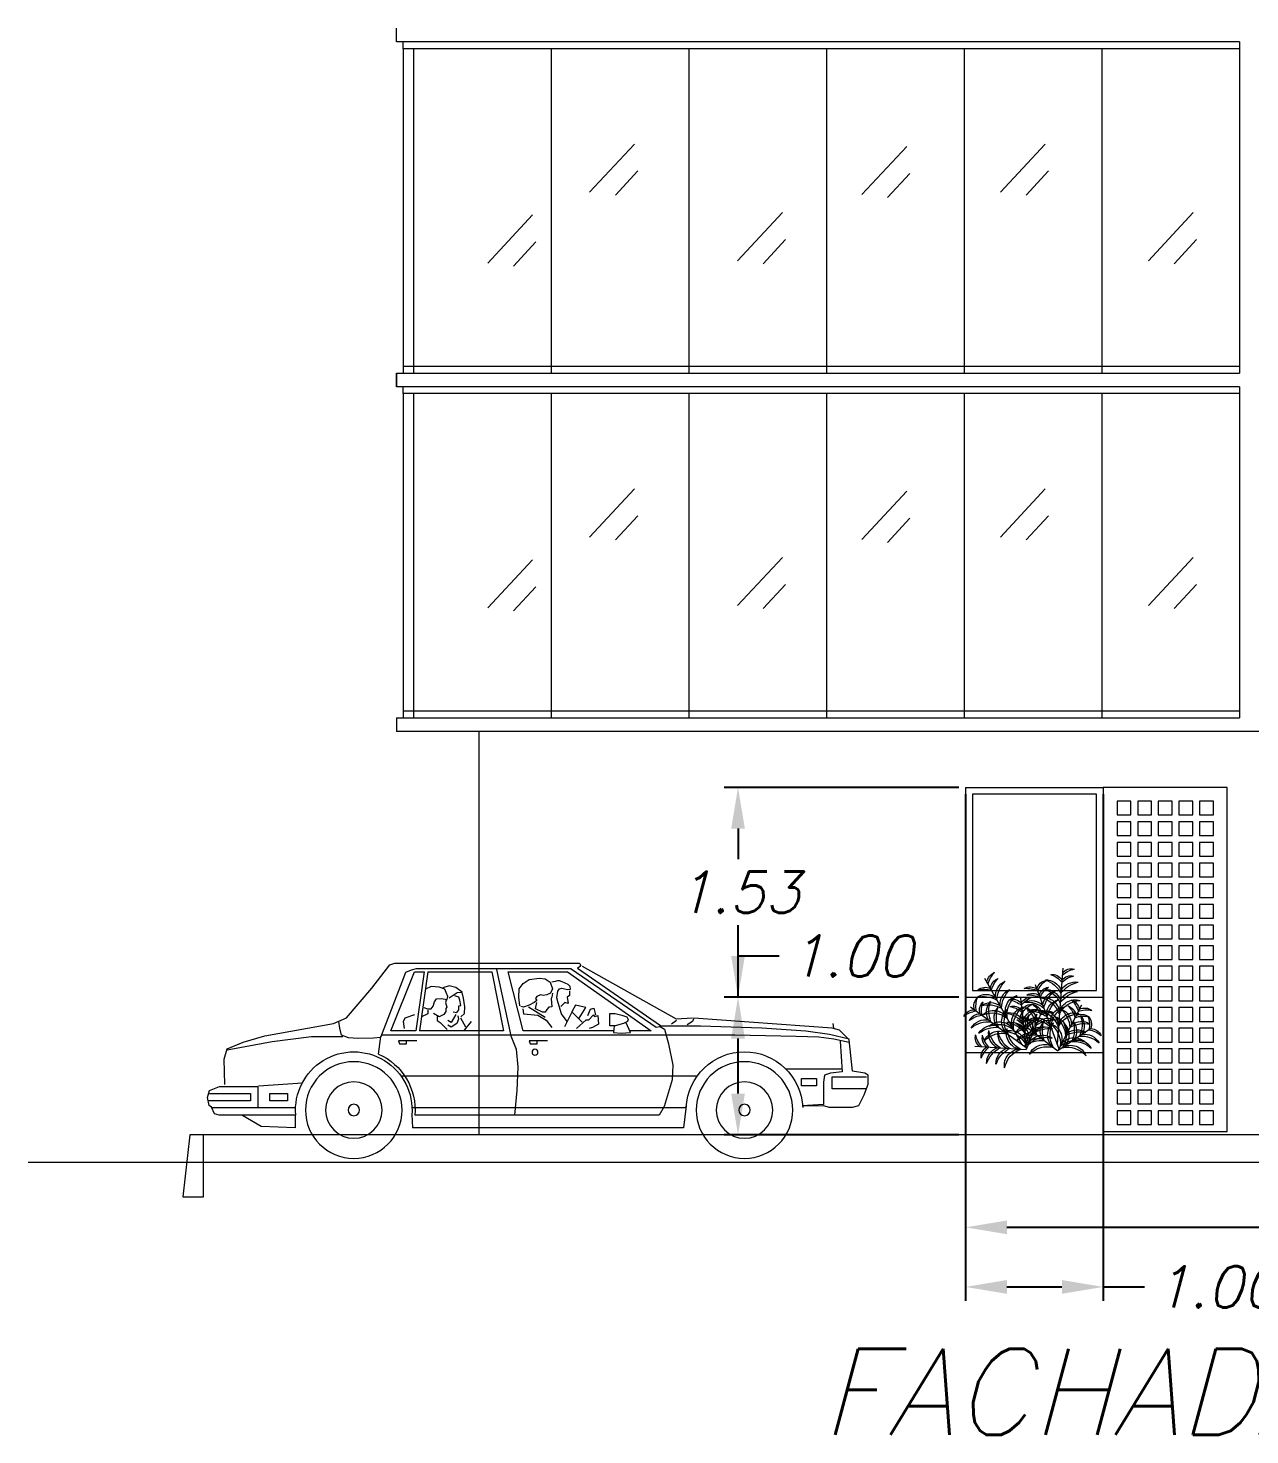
# Model space of a CAD drawing. Header units: millimetres. Extents: x 94 to 362, y 157 to 221.
# Drawn here: x 313.3 to 322.18, y 161.82 to 172.04 of the extents above; entities that cross this region are included whole.
import ezdxf

# ---------------------------------------------------------------- set-up
doc = ezdxf.new("R2010")
doc.units = ezdxf.units.MM
doc.layers.get('0').update_dxf_attribs({"lineweight": 9})
doc.layers.get('Defpoints').update_dxf_attribs({"lineweight": 9})
doc.layers.add('ARBOL', color=3, linetype='Continuous', lineweight=9)
doc.layers.add('BARDA PERIMETRAL', color=5, linetype='Continuous', lineweight=9)
doc.styles.get("Standard").update_dxf_attribs({"font": 'romans.shx', "oblique": 15})
doc.dimstyles.get("Standard").update_dxf_attribs({"dimtxt": 0.3, "dimasz": 0.3, "dimexe": 0.1, "dimexo": 0.05, "dimgap": 0.09, "dimtad": 0, "dimtih": 1, "dimtoh": 1, "dimzin": 0, "dimdsep": 46, "dimtxsty": 'Standard', "dimcen": 0.09, "dimadec": 0, "dimazin": 0, "dimtfac": 1, "dimtofl": 0, "dimtmove": 0, "dimatfit": 3, "dimfxl": 1, "dimtolj": 1, "dimtzin": 0, "dimarcsym": 0})

# ---------------------------------------------------------------- blocks, each defined once
blk = doc.blocks.new('arbusto02')
at = {"layer": 'ARBOL', "linetype": 'ByBlock'}
for p, q in [((-0.048, 0.801), (0.007, 0.065)), ((0.22, 0.644), (-0.01, 0.019)), ((-0.23, 0.444), (0, 0)), ((0.397, 0.303), (0, 0)), ((-0.319, 0.217), (0, 0))]:
    blk.add_line(p, q, dxfattribs=at)
for centre, radius, start, end in [((-0.132, 0.68), 0.115, 40.53, 103.8644), ((-0.216, 0.539), 0.26, 48.3163, 77.6194), ((-0.127, 0.612), 0.115, 40.53, 103.8644), ((-0.211, 0.471), 0.26, 48.3163, 77.6194), ((0.058, 0.626), 0.115, 84.6157, 147.9501), ((0.162, 0.498), 0.26, 110.8607, 140.1638), ((0.117, 0.528), 0.16, 88.8463, 158.9911), ((0.209, 0.435), 0.268, 109.2035, 152.8688), ((-0.042, 0.474), 0.26, 23.8984, 53.2015), ((0.093, 0.569), 0.115, 16.1121, 79.4464), ((-0.171, 0.507), 0.16, 29.4889, 99.6338), ((-0.248, 0.401), 0.268, 35.6112, 79.2766), ((-0.164, 0.416), 0.16, 29.4889, 99.6338), ((-0.241, 0.31), 0.268, 35.6112, 79.2766), ((0.124, 0.437), 0.16, 88.8463, 158.9911), ((0.215, 0.344), 0.268, 109.2035, 152.8688), ((-0.128, 0.362), 0.268, 11.1933, 54.8587), ((-0.014, 0.427), 0.16, 5.071, 75.2158), ((-0.065, 0.41), 0.26, 23.8984, 53.2015), ((0.069, 0.505), 0.115, 16.1121, 79.4464), ((0.244, 0.441), 0.115, 60.1978, 123.5321), ((0.309, 0.346), 0.26, 86.4427, 115.7458), ((0.268, 0.505), 0.115, 60.1978, 123.5321), ((-0.26, 0.3), 0.115, 63.6602, 126.9945), ((-0.168, 0.338), 0.156, 7.666, 107.8746), ((-0.227, 0.251), 0.236, 25.9065, 87.4278), ((-0.095, 0.385), 0.115, 107.7459, 171.0802), ((0.051, 0.308), 0.26, 133.9908, 163.2939), ((-0.063, 0.325), 0.115, 107.7459, 171.0802), ((0.082, 0.248), 0.26, 133.9908, 163.2939), ((-0.082, 0.272), 0.156, 343.248, 83.4567), ((-0.171, 0.217), 0.236, 1.4886, 63.0099), ((0.14, 0.361), 0.156, 80.6055, 180.8141), ((0.21, 0.283), 0.236, 101.0522, 162.5736), ((-0.046, 0.341), 0.16, 5.071, 75.2158), ((-0.159, 0.277), 0.268, 11.1933, 54.8587), ((0.302, 0.204), 0.268, 84.7855, 128.4509), ((0.257, 0.327), 0.16, 64.4284, 134.5732), ((0.285, 0.282), 0.26, 86.4427, 115.7458), ((-0.281, 0.137), 0.26, 71.4465, 100.7496), ((-0.211, 0.255), 0.115, 136.2275, 199.5619), ((-0.227, 0.125), 0.16, 52.6191, 122.7639), ((-0.046, 0.257), 0.26, 162.4725, 191.7756), ((-0.229, 0.239), 0.115, 63.6602, 126.9945), ((-0.25, 0.076), 0.26, 71.4465, 100.7496), ((-0.097, 0.24), 0.16, 140.4581, 210.6029), ((0.033, 0.254), 0.268, 160.8153, 204.4806), ((-0.158, 0.212), 0.156, 7.666, 107.8746), ((-0.217, 0.125), 0.236, 25.9065, 87.4278), ((-0.022, 0.189), 0.16, 140.4581, 210.6029), ((0.108, 0.203), 0.268, 160.8153, 204.4806), ((0.029, 0.258), 0.16, 111.9765, 182.1213), ((0.15, 0.208), 0.268, 132.3336, 175.999), ((0.071, 0.177), 0.16, 111.9765, 182.1213), ((0.192, 0.127), 0.268, 132.3336, 175.999), ((0.15, 0.235), 0.156, 80.6055, 180.8141), ((0.22, 0.157), 0.236, 101.0522, 162.5736), ((0.208, 0.165), 0.156, 56.1875, 156.3962), ((0.24, 0.066), 0.236, 76.6343, 138.1556), ((0.27, 0.119), 0.268, 84.7855, 128.4509), ((0.226, 0.242), 0.16, 64.4284, 134.5732), ((0.011, 0.19), 0.16, 332.6191, 42.7639), ((-0.119, 0.197), 0.268, 338.7414, 22.4068), ((0.083, 0.246), 0.16, 332.6191, 42.7639), ((-0.047, 0.252), 0.268, 338.7414, 22.4068), ((0.032, 0.259), 0.26, 351.4465, 20.7496), ((0.196, 0.267), 0.115, 343.6602, 46.9945), ((0.25, 0.308), 0.115, 343.6602, 46.9945), ((0.086, 0.3), 0.26, 351.4465, 20.7496), ((-0.315, 0.101), 0.115, 92.1418, 155.4762), ((-0.256, -0.052), 0.26, 99.9281, 129.2312), ((-0.259, 0.001), 0.16, 81.1007, 151.2455), ((-0.224, -0.124), 0.268, 87.223, 130.8884), ((-0.256, -0.003), 0.268, 58.7414, 102.4068), ((-0.186, 0.044), 0.16, 52.6191, 122.7639), ((-0.214, -0.083), 0.268, 58.7414, 102.4068), ((0.048, 0.154), 0.156, 132.2173, 232.4259), ((0.153, 0.161), 0.236, 152.664, 214.1854), ((0.116, 0.113), 0.156, 103.7356, 203.9443), ((0.211, 0.069), 0.236, 124.1824, 185.7037), ((-0.161, 0.152), 0.236, 329.0367, 30.558), ((-0.057, 0.151), 0.156, 310.7961, 51.0048), ((0.231, -0.112), 0.268, 52.3336, 95.999), ((0.259, 0.016), 0.16, 31.9765, 102.1213), ((0.258, -0.038), 0.26, 53.9908, 83.2939), ((0.309, 0.119), 0.115, 27.7459, 91.0802), ((-0.184, -0.05), 0.16, 81.1007, 151.2455), ((-0.149, -0.176), 0.268, 87.223, 130.8884), ((-0.125, -0.102), 0.156, 59.2778, 159.4864), ((-0.093, -0.201), 0.236, 77.5183, 139.0396), ((-0.159, -0.029), 0.156, 30.7961, 131.0048), ((-0.178, -0.133), 0.236, 49.0367, 110.558), ((0.104, -0.196), 0.236, 44.1824, 105.7037), ((0.131, -0.094), 0.156, 23.7356, 123.9443), ((0.158, -0.167), 0.268, 52.3336, 95.999), ((0.187, -0.039), 0.16, 31.9765, 102.1213)]:
    blk.add_arc(centre, radius, start, end, dxfattribs=at)
blk = doc.blocks.new('AUTO_ALZADO')
at = {"color": 0, "linetype": 'ByBlock'}
for points in [[(-1.73, 1.409), (-2.412, 1.026), (-2.531, 1.032)], [(-2.298, 0.974), (-1.695, 1.392)], [(-1.651, 1.389), (-2.268, 0.964), (-2.293, 0.97)], [(-1.624, 1.368), (-2.23, 0.938), (-2.075, 0.938)], [(-1.959, 0.938), (-1.301, 0.938), (-1.192, 1.368), (-1.624, 1.368)], [(0.865, 0.549), (0.871, 0.733), (0.848, 0.808), (0.732, 0.855), (0.576, 0.903), (0.076, 0.991), (-0.019, 1.032), (-0.202, 1.249), (-0.333, 1.419), (-0.368, 1.429), (-1.707, 1.429), (-1.72, 1.418), (-1.713, 1.405), (-1.697, 1.392), (-1.695, 1.392)], [(-1.651, 1.389), (-0.523, 1.389), (-0.487, 1.378), (-0.447, 1.361), (-0.42, 1.291), (-0.266, 0.89), (-0.215, 0.885), (-0.101, 0.882), (-0.033, 0.888), (0.018, 0.906), (0.03, 0.957), (0.038, 1.005)], [(-1.107, 1.383), (-1.212, 0.902), (-1.251, 0.804), (-1.263, 0.674), (-1.255, 0.504), (-1.238, 0.326)], [(-1.073, 1.368), (-1.158, 0.938), (-0.548, 0.938)], [(-0.61, 1.368), (-1.073, 1.368)], [(-0.61, 1.368), (-0.548, 0.938)], [(-0.583, 1.368), (-0.521, 0.938)], [(-0.521, 0.938), (-0.34, 0.938), (-0.513, 1.368), (-0.583, 1.368)], [(-1.622, 1.007), (-1.579, 1.063), (-1.556, 1.141), (-1.547, 1.177), (-1.553, 1.227), (-1.565, 1.244), (-1.583, 1.249), (-1.624, 1.238), (-1.645, 1.241), (-1.642, 1.261), (-1.627, 1.274), (-1.585, 1.294), (-1.565, 1.302), (-1.551, 1.302), (-1.533, 1.296), (-1.51, 1.291)], [(-1.638, 1.23), (-1.638, 1.196), (-1.622, 1.183), (-1.627, 1.138), (-1.604, 1.144), (-1.574, 1.116)], [(-1.278, 1.121), (-1.269, 1.183), (-1.273, 1.244), (-1.301, 1.283), (-1.346, 1.311), (-1.419, 1.322), (-1.462, 1.316), (-1.497, 1.291), (-1.515, 1.244), (-1.501, 1.213), (-1.474, 1.199), (-1.446, 1.196), (-1.426, 1.199), (-1.401, 1.188), (-1.392, 1.174), (-1.401, 1.158), (-1.38, 1.144), (-1.344, 1.124), (-1.303, 1.11), (-1.285, 1.116)], [(-0.859, 1.219), (-0.813, 1.254), (-0.764, 1.266), (-0.717, 1.251)], [(-0.579, 1.108), (-0.606, 1.097), (-0.634, 1.097), (-0.647, 1.117), (-0.657, 1.15), (-0.672, 1.171), (-0.706, 1.173), (-0.749, 1.166), (-0.755, 1.187), (-0.743, 1.217), (-0.732, 1.242), (-0.691, 1.256), (-0.634, 1.261), (-0.591, 1.242)], [(-1.515, 1.213), (-1.51, 1.183), (-1.504, 1.174), (-1.51, 1.113), (-1.487, 1.11), (-1.474, 1.093), (-1.462, 1.074), (-1.442, 1.074), (-1.392, 1.099), (-1.401, 1.144)], [(-0.848, 1.039), (-0.874, 1.065), (-0.878, 1.113), (-0.867, 1.175), (-0.857, 1.217), (-0.823, 1.214), (-0.764, 1.175)], [(-0.793, 1.076), (-0.819, 1.071), (-0.834, 1.09), (-0.834, 1.12), (-0.849, 1.122), (-0.842, 1.162), (-0.834, 1.184), (-0.806, 1.192)], [(-0.743, 1.162), (-0.736, 1.143), (-0.747, 1.11), (-0.74, 1.101), (-0.74, 1.08), (-0.725, 1.058), (-0.691, 1.041), (-0.651, 1.065)], [(-3.603, 0.864), (-3.619, 0.64), (-3.534, 0.631), (-3.491, 0.617), (-3.483, 0.565), (-3.483, 0.403), (-3.327, 0.393), (-3.483, 0.397), (-3.522, 0.383), (-3.693, 0.383), (-3.74, 0.397), (-3.779, 0.474), (-3.807, 0.55), (-3.807, 0.617), (-3.782, 0.631), (-3.693, 0.645), (-3.67, 0.873), (-3.6, 0.944), (-3.545, 0.958), (-2.541, 1.031), (-2.532, 1.007), (-2.493, 0.983)], [(-1.688, 0.955), (-1.759, 1.019), (-1.779, 1.019), (-1.811, 1.054), (-1.82, 1.043), (-1.843, 1.049), (-1.849, 0.988), (-1.806, 0.963), (-1.781, 0.955)], [(-1.77, 1.049), (-1.791, 1.096), (-1.815, 1.102), (-1.827, 1.054)], [(-1.708, 1.03), (-1.757, 1.108), (-1.681, 1.124), (-1.656, 1.077), (-1.729, 1.002)], [(-1.654, 1.074), (-1.602, 0.968)], [(-1.298, 1.099), (-1.303, 1.063), (-1.408, 1.052), (-1.469, 1.016), (-1.51, 0.963)], [(-1.34, 1.113), (-1.46, 1.038)], [(-0.846, 1.032), (-0.883, 0.968)], [(-0.827, 1.048), (-0.831, 1.023), (-0.819, 0.991), (-0.779, 0.965), (-0.755, 0.979)], [(-0.813, 1.058), (-0.779, 0.998), (-0.755, 1.014)], [(-0.677, 1.043), (-0.676, 1.014), (-0.698, 0.998), (-0.749, 0.947)], [(-0.609, 1.088), (-0.609, 1.062), (-0.562, 1.039)], [(-0.439, 0.956), (-0.432, 1.006), (-0.445, 1.034), (-0.515, 1.058)], [(-3.67, 0.878), (-3.526, 0.912), (-3.354, 0.936), (-3.035, 0.958), (-2.59, 0.973), (-2.291, 0.973), (-2.329, 0.95), (-2.357, 0.845), (-2.389, 0.688), (-2.384, 0.583), (-2.326, 0.389), (-2.288, 0.326)], [(-3.557, 0.958), (-3.552, 0.992)], [(-2.378, 0.99), (-2.416, 1.016)], [(-1.963, 0.974), (-1.958, 0.926), (-2.013, 0.922), (-2.08, 0.926), (-2.049, 0.996)], [(-0.876, 0.944), (-0.927, 1.006)], [(-3.67, 0.854), (-3.557, 0.878), (-3.448, 0.892), (-3.284, 0.898), (-2.838, 0.907)], [(-2.838, 0.907), (-0.273, 0.907)], [(-1.479, 0.866), (-1.344, 0.866), (-1.352, 0.845), (-1.403, 0.845), (-1.403, 0.866)], [(-0.53, 0.866), (-0.395, 0.866), (-0.403, 0.845), (-0.454, 0.845), (-0.454, 0.866)], [(-0.251, 0.77), (-0.268, 0.898)], [(0.848, 0.801), (0.521, 0.862), (0.236, 0.896), (0.009, 0.896)], [(-3.612, 0.659), (-3.21, 0.659)], [(-3.795, 0.516), (-3.545, 0.516), (-3.545, 0.603), (-3.795, 0.603)], [(-2.565, 0.61), (-0.415, 0.61)], [(0.622, 0.539), (0.302, 0.56)], [(0.908, 0.326), (0.94, 0.336), (0.962, 0.385), (0.98, 0.396), (0.992, 0.453), (0.977, 0.505), (0.904, 0.535), (0.786, 0.535), (0.627, 0.535), (0.627, 0.385)], [(0.977, 0.482), (0.68, 0.482), (0.68, 0.43), (0.986, 0.43)], [(-2.486, 0.393), (-2.466, 0.233)], [(-2.486, 0.38), (-0.494, 0.38)], [(-2.288, 0.326), (-0.514, 0.326)], [(-0.514, 0.332), (-0.514, 0.326)], [(-0.492, 0.331), (-0.497, 0.233)], [(0.351, 0.326), (0.908, 0.326)], [(0.352, 0.38), (0.96, 0.38)], [(0.354, 0.331), (0.354, 0.234), (0.601, 0.243), (0.742, 0.325)], [(-2.466, 0.233), (-0.497, 0.233)]]:
    blk.add_lwpolyline(points, dxfattribs=at)
for points in [[(-1.931, 1.065), (-1.969, 1.065), (-2.017, 1.052), (-2.054, 1.039), (-2.063, 1.02), (-2.059, 1.006), (-2.029, 0.991), (-1.969, 0.974), (-1.931, 0.974)], [(-3.432, 0.593), (-3.432, 0.54), (-3.323, 0.54), (-3.323, 0.593)], [(0.41, 0.482), (0.41, 0.43), (0.539, 0.43), (0.539, 0.482)]]:
    blk.add_lwpolyline(points, close=True, dxfattribs=at)
for centre, radius in [((-1.387, 0.783), 0.0213), ((-2.909, 0.363), 0.351), ((-0.071, 0.363), 0.351), ((-2.909, 0.363), 0.205), ((-0.071, 0.363), 0.205), ((-2.909, 0.363), 0.0415), ((-0.071, 0.363), 0.0415)]:
    blk.add_circle(centre, radius, dxfattribs=at)
for centre, radius, start, end in [((-2.909, 0.363), 0.423, 2.3793, 177.6207), ((-0.071, 0.363), 0.445, 113.859, 184.9166), ((-0.071, 0.363), 0.423, 355.0834, 184.9166)]:
    blk.add_arc(centre, radius, start, end, dxfattribs=at)
blk = doc.blocks.new('*D69')
at = {"layer": 'Defpoints', "color": 0, "lineweight": -2, "transparency": 16777216}
for p, q in [((320.111, 163.95), (320.111, 163.229)), ((326.576, 163.95), (326.576, 163.229)), ((320.411, 163.329), (322.789, 163.329)), ((326.276, 163.329), (323.898, 163.329))]:
    blk.add_line(p, q, dxfattribs=at)
at = {"layer": 'Defpoints', "color": 0, "transparency": 16777216}
for p in [(320.111, 164), (326.576, 164), (320.111, 163.329)]:
    blk.add_point(p, dxfattribs=at)
for points in [[(320.411, 163.379), (320.411, 163.279), (320.111, 163.329)], [(326.276, 163.379), (326.276, 163.279), (326.576, 163.329)]]:
    blk.add_solid(points, dxfattribs=at)
at = {"layer": 'Defpoints', "color": 0, "transparency": 16777216, "insert": (323.344, 163.329), "char_height": 0.3, "attachment_point": 5}
blk.add_mtext('\\A1;6.46', dxfattribs=at)
blk = doc.blocks.new('*D70')
at = {"layer": 'Defpoints', "color": 0, "lineweight": -2, "transparency": 16777216}
for p, q in [((320.111, 166.475), (320.111, 162.796)), ((321.111, 166.475), (321.111, 162.796)), ((320.411, 162.896), (320.811, 162.896)), ((321.111, 162.896), (321.411, 162.896))]:
    blk.add_line(p, q, dxfattribs=at)
at = {"layer": 'Defpoints', "color": 0, "transparency": 16777216}
for p in [(320.111, 166.525), (321.111, 166.525), (321.111, 162.896)]:
    blk.add_point(p, dxfattribs=at)
for points in [[(320.411, 162.946), (320.411, 162.846), (320.111, 162.896)], [(320.811, 162.946), (320.811, 162.846), (321.111, 162.896)]]:
    blk.add_solid(points, dxfattribs=at)
at = {"layer": 'Defpoints', "color": 0, "transparency": 16777216, "insert": (321.93, 162.896), "char_height": 0.3, "attachment_point": 5}
blk.add_mtext('\\A1;1.00', dxfattribs=at)
blk = doc.blocks.new('*D73')
at = {"layer": 'Defpoints', "color": 0, "lineweight": -2, "transparency": 16777216}
for p, q in [((318.458, 165), (318.458, 165.3)), ((318.458, 165.3), (318.758, 165.3)), ((320.061, 165), (318.358, 165)), ((318.458, 164.3), (318.458, 164.7)), ((320.061, 164), (318.358, 164))]:
    blk.add_line(p, q, dxfattribs=at)
at = {"layer": 'Defpoints', "color": 0, "transparency": 16777216}
for p in [(318.458, 165), (320.111, 165), (320.111, 164)]:
    blk.add_point(p, dxfattribs=at)
for points in [[(318.408, 164.7), (318.508, 164.7), (318.458, 165)], [(318.408, 164.3), (318.508, 164.3), (318.458, 164)]]:
    blk.add_solid(points, dxfattribs=at)
at = {"layer": 'Defpoints', "color": 0, "transparency": 16777216, "insert": (319.276, 165.3), "char_height": 0.3, "attachment_point": 5}
blk.add_mtext('\\A1;1.00', dxfattribs=at)
blk = doc.blocks.new('*D74')
at = {"layer": 'Defpoints', "color": 0, "lineweight": -2, "transparency": 16777216}
for p, q in [((320.061, 166.525), (318.358, 166.525)), ((318.458, 166.225), (318.458, 166.003)), ((318.458, 165.3), (318.458, 165.523)), ((320.061, 165), (318.358, 165))]:
    blk.add_line(p, q, dxfattribs=at)
at = {"layer": 'Defpoints', "color": 0, "transparency": 16777216}
for p in [(318.458, 166.525), (320.111, 166.525), (320.111, 165)]:
    blk.add_point(p, dxfattribs=at)
for points in [[(318.408, 166.225), (318.508, 166.225), (318.458, 166.525)], [(318.408, 165.3), (318.508, 165.3), (318.458, 165)]]:
    blk.add_solid(points, dxfattribs=at)
at = {"layer": 'Defpoints', "color": 0, "transparency": 16777216, "insert": (318.458, 165.763), "char_height": 0.3, "attachment_point": 5}
blk.add_mtext('\\A1;1.53', dxfattribs=at)

msp = doc.modelspace()

# ---------------------------------------------------------------- linework, layer by layer
for p, q in [((315.976, 171.94), (315.976, 172.04)), ((322.101, 171.94), (315.976, 171.94)), ((316.026, 171.89), (316.026, 171.94)), ((322.101, 171.89), (316.026, 171.89)), ((316.026, 171.89), (316.026, 169.535)), ((316.101, 171.89), (316.101, 169.535)), ((317.101, 171.89), (317.101, 169.535)), ((318.101, 171.89), (318.101, 169.535)), ((319.101, 171.89), (319.101, 169.535)), ((320.101, 171.89), (320.101, 169.535)), ((321.101, 171.89), (321.101, 169.535)), ((322.101, 171.94), (322.101, 169.535)), ((315.976, 169.435), (315.976, 169.535)), ((315.976, 169.535), (322.101, 169.535)), ((315.976, 169.535), (315.976, 169.435)), ((316.026, 169.585), (322.101, 169.585)), ((316.026, 169.585), (316.026, 169.535)), ((322.101, 169.435), (315.976, 169.435)), ((322.101, 169.435), (315.976, 169.435)), ((316.026, 169.385), (316.026, 169.435)), ((322.101, 169.435), (322.101, 167.03)), ((322.101, 169.385), (316.026, 169.385)), ((316.026, 169.385), (316.026, 167.03)), ((316.101, 169.385), (316.101, 167.03)), ((317.101, 169.385), (317.101, 167.03)), ((318.101, 169.385), (318.101, 167.03)), ((319.101, 169.385), (319.101, 167.03)), ((320.101, 169.385), (320.101, 167.03)), ((321.101, 169.385), (321.101, 167.03)), ((315.976, 167.03), (322.101, 167.03)), ((315.976, 167.03), (315.976, 166.93)), ((316.026, 167.08), (322.101, 167.08)), ((316.026, 167.08), (316.026, 167.03)), ((324.126, 166.93), (315.976, 166.93)), ((316.576, 166.93), (316.576, 164)), ((320.111, 166.525), (321.111, 166.525)), ((320.111, 166.525), (320.111, 164)), ((320.111, 165), (321.111, 165)), ((320.111, 164.6), (321.111, 164.6)), ((328.576, 164), (314.576, 164)), ((329.433, 163.8), (313.301, 163.8))]:
    msp.add_line(p, q)
at = {"color": 4}
for p, q in [((317.705, 171.198), (317.38, 170.848)), ((319.683, 171.181), (319.358, 170.831)), ((320.69, 171.198), (320.365, 170.848)), ((317.729, 171.003), (317.567, 170.828)), ((319.706, 170.985), (319.544, 170.81)), ((320.714, 171.003), (320.551, 170.828)), ((316.966, 170.683), (316.641, 170.333)), ((318.78, 170.7), (318.455, 170.35)), ((321.765, 170.7), (321.44, 170.35)), ((316.99, 170.487), (316.827, 170.312)), ((318.804, 170.504), (318.641, 170.329)), ((321.788, 170.504), (321.626, 170.329)), ((317.705, 168.693), (317.38, 168.343)), ((319.683, 168.676), (319.358, 168.326)), ((320.69, 168.693), (320.365, 168.343)), ((317.729, 168.498), (317.567, 168.323)), ((319.706, 168.48), (319.544, 168.305)), ((320.714, 168.498), (320.551, 168.323)), ((316.966, 168.178), (316.641, 167.828)), ((318.78, 168.195), (318.455, 167.845)), ((321.765, 168.195), (321.44, 167.845)), ((316.99, 167.982), (316.827, 167.807)), ((318.804, 167.999), (318.641, 167.824)), ((321.788, 167.999), (321.626, 167.824))]:
    msp.add_line(p, q, dxfattribs=at)
for points in [[(321.061, 166.475), (320.161, 166.475), (320.161, 165.05), (321.061, 165.05)], [(322.011, 166.525), (321.111, 166.525), (321.111, 164.025), (322.011, 164.025)], [(321.311, 166.425), (321.211, 166.425), (321.211, 166.325), (321.311, 166.325)], [(321.311, 166.425), (321.211, 166.425), (321.211, 166.325), (321.311, 166.325)], [(321.461, 166.425), (321.361, 166.425), (321.361, 166.325), (321.461, 166.325)], [(321.611, 166.425), (321.511, 166.425), (321.511, 166.325), (321.611, 166.325)], [(321.611, 166.425), (321.511, 166.425), (321.511, 166.325), (321.611, 166.325)], [(321.761, 166.425), (321.661, 166.425), (321.661, 166.325), (321.761, 166.325)], [(321.911, 166.425), (321.811, 166.425), (321.811, 166.325), (321.911, 166.325)], [(321.911, 166.425), (321.811, 166.425), (321.811, 166.325), (321.911, 166.325)], [(321.311, 166.275), (321.211, 166.275), (321.211, 166.175), (321.311, 166.175)], [(321.311, 166.275), (321.211, 166.275), (321.211, 166.175), (321.311, 166.175)], [(321.461, 166.275), (321.361, 166.275), (321.361, 166.175), (321.461, 166.175)], [(321.611, 166.275), (321.511, 166.275), (321.511, 166.175), (321.611, 166.175)], [(321.611, 166.275), (321.511, 166.275), (321.511, 166.175), (321.611, 166.175)], [(321.761, 166.275), (321.661, 166.275), (321.661, 166.175), (321.761, 166.175)], [(321.911, 166.275), (321.811, 166.275), (321.811, 166.175), (321.911, 166.175)], [(321.911, 166.275), (321.811, 166.275), (321.811, 166.175), (321.911, 166.175)], [(321.311, 166.125), (321.211, 166.125), (321.211, 166.025), (321.311, 166.025)], [(321.311, 166.125), (321.211, 166.125), (321.211, 166.025), (321.311, 166.025)], [(321.461, 166.125), (321.361, 166.125), (321.361, 166.025), (321.461, 166.025)], [(321.611, 166.125), (321.511, 166.125), (321.511, 166.025), (321.611, 166.025)], [(321.611, 166.125), (321.511, 166.125), (321.511, 166.025), (321.611, 166.025)], [(321.761, 166.125), (321.661, 166.125), (321.661, 166.025), (321.761, 166.025)], [(321.911, 166.125), (321.811, 166.125), (321.811, 166.025), (321.911, 166.025)], [(321.911, 166.125), (321.811, 166.125), (321.811, 166.025), (321.911, 166.025)], [(321.311, 165.975), (321.211, 165.975), (321.211, 165.875), (321.311, 165.875)], [(321.311, 165.975), (321.211, 165.975), (321.211, 165.875), (321.311, 165.875)], [(321.461, 165.975), (321.361, 165.975), (321.361, 165.875), (321.461, 165.875)], [(321.611, 165.975), (321.511, 165.975), (321.511, 165.875), (321.611, 165.875)], [(321.611, 165.975), (321.511, 165.975), (321.511, 165.875), (321.611, 165.875)], [(321.761, 165.975), (321.661, 165.975), (321.661, 165.875), (321.761, 165.875)], [(321.911, 165.975), (321.811, 165.975), (321.811, 165.875), (321.911, 165.875)], [(321.911, 165.975), (321.811, 165.975), (321.811, 165.875), (321.911, 165.875)], [(321.311, 165.825), (321.211, 165.825), (321.211, 165.725), (321.311, 165.725)], [(321.311, 165.825), (321.211, 165.825), (321.211, 165.725), (321.311, 165.725)], [(321.461, 165.825), (321.361, 165.825), (321.361, 165.725), (321.461, 165.725)], [(321.611, 165.825), (321.511, 165.825), (321.511, 165.725), (321.611, 165.725)], [(321.611, 165.825), (321.511, 165.825), (321.511, 165.725), (321.611, 165.725)], [(321.761, 165.825), (321.661, 165.825), (321.661, 165.725), (321.761, 165.725)], [(321.911, 165.825), (321.811, 165.825), (321.811, 165.725), (321.911, 165.725)], [(321.911, 165.825), (321.811, 165.825), (321.811, 165.725), (321.911, 165.725)], [(321.311, 165.675), (321.211, 165.675), (321.211, 165.575), (321.311, 165.575)], [(321.311, 165.675), (321.211, 165.675), (321.211, 165.575), (321.311, 165.575)], [(321.461, 165.675), (321.361, 165.675), (321.361, 165.575), (321.461, 165.575)], [(321.611, 165.675), (321.511, 165.675), (321.511, 165.575), (321.611, 165.575)], [(321.611, 165.675), (321.511, 165.675), (321.511, 165.575), (321.611, 165.575)], [(321.761, 165.675), (321.661, 165.675), (321.661, 165.575), (321.761, 165.575)], [(321.911, 165.675), (321.811, 165.675), (321.811, 165.575), (321.911, 165.575)], [(321.911, 165.675), (321.811, 165.675), (321.811, 165.575), (321.911, 165.575)], [(321.311, 165.525), (321.211, 165.525), (321.211, 165.425), (321.311, 165.425)], [(321.311, 165.525), (321.211, 165.525), (321.211, 165.425), (321.311, 165.425)], [(321.461, 165.525), (321.361, 165.525), (321.361, 165.425), (321.461, 165.425)], [(321.611, 165.525), (321.511, 165.525), (321.511, 165.425), (321.611, 165.425)], [(321.611, 165.525), (321.511, 165.525), (321.511, 165.425), (321.611, 165.425)], [(321.761, 165.525), (321.661, 165.525), (321.661, 165.425), (321.761, 165.425)], [(321.911, 165.525), (321.811, 165.525), (321.811, 165.425), (321.911, 165.425)], [(321.911, 165.525), (321.811, 165.525), (321.811, 165.425), (321.911, 165.425)], [(321.311, 165.375), (321.211, 165.375), (321.211, 165.275), (321.311, 165.275)], [(321.311, 165.375), (321.211, 165.375), (321.211, 165.275), (321.311, 165.275)], [(321.461, 165.375), (321.361, 165.375), (321.361, 165.275), (321.461, 165.275)], [(321.611, 165.375), (321.511, 165.375), (321.511, 165.275), (321.611, 165.275)], [(321.611, 165.375), (321.511, 165.375), (321.511, 165.275), (321.611, 165.275)], [(321.761, 165.375), (321.661, 165.375), (321.661, 165.275), (321.761, 165.275)], [(321.911, 165.375), (321.811, 165.375), (321.811, 165.275), (321.911, 165.275)], [(321.911, 165.375), (321.811, 165.375), (321.811, 165.275), (321.911, 165.275)], [(321.311, 165.225), (321.211, 165.225), (321.211, 165.125), (321.311, 165.125)], [(321.311, 165.225), (321.211, 165.225), (321.211, 165.125), (321.311, 165.125)], [(321.461, 165.225), (321.361, 165.225), (321.361, 165.125), (321.461, 165.125)], [(321.611, 165.225), (321.511, 165.225), (321.511, 165.125), (321.611, 165.125)], [(321.611, 165.225), (321.511, 165.225), (321.511, 165.125), (321.611, 165.125)], [(321.761, 165.225), (321.661, 165.225), (321.661, 165.125), (321.761, 165.125)], [(321.911, 165.225), (321.811, 165.225), (321.811, 165.125), (321.911, 165.125)], [(321.911, 165.225), (321.811, 165.225), (321.811, 165.125), (321.911, 165.125)], [(321.311, 165.075), (321.211, 165.075), (321.211, 164.975), (321.311, 164.975)], [(321.311, 165.075), (321.211, 165.075), (321.211, 164.975), (321.311, 164.975)], [(321.461, 165.075), (321.361, 165.075), (321.361, 164.975), (321.461, 164.975)], [(321.611, 165.075), (321.511, 165.075), (321.511, 164.975), (321.611, 164.975)], [(321.611, 165.075), (321.511, 165.075), (321.511, 164.975), (321.611, 164.975)], [(321.761, 165.075), (321.661, 165.075), (321.661, 164.975), (321.761, 164.975)], [(321.911, 165.075), (321.811, 165.075), (321.811, 164.975), (321.911, 164.975)], [(321.911, 165.075), (321.811, 165.075), (321.811, 164.975), (321.911, 164.975)], [(321.311, 164.925), (321.211, 164.925), (321.211, 164.825), (321.311, 164.825)], [(321.311, 164.925), (321.211, 164.925), (321.211, 164.825), (321.311, 164.825)], [(321.461, 164.925), (321.361, 164.925), (321.361, 164.825), (321.461, 164.825)], [(321.611, 164.925), (321.511, 164.925), (321.511, 164.825), (321.611, 164.825)], [(321.611, 164.925), (321.511, 164.925), (321.511, 164.825), (321.611, 164.825)], [(321.761, 164.925), (321.661, 164.925), (321.661, 164.825), (321.761, 164.825)], [(321.911, 164.925), (321.811, 164.925), (321.811, 164.825), (321.911, 164.825)], [(321.911, 164.925), (321.811, 164.925), (321.811, 164.825), (321.911, 164.825)], [(321.311, 164.775), (321.211, 164.775), (321.211, 164.675), (321.311, 164.675)], [(321.311, 164.775), (321.211, 164.775), (321.211, 164.675), (321.311, 164.675)], [(321.461, 164.775), (321.361, 164.775), (321.361, 164.675), (321.461, 164.675)], [(321.611, 164.775), (321.511, 164.775), (321.511, 164.675), (321.611, 164.675)], [(321.611, 164.775), (321.511, 164.775), (321.511, 164.675), (321.611, 164.675)], [(321.761, 164.775), (321.661, 164.775), (321.661, 164.675), (321.761, 164.675)], [(321.911, 164.775), (321.811, 164.775), (321.811, 164.675), (321.911, 164.675)], [(321.911, 164.775), (321.811, 164.775), (321.811, 164.675), (321.911, 164.675)], [(321.311, 164.625), (321.211, 164.625), (321.211, 164.525), (321.311, 164.525)], [(321.311, 164.625), (321.211, 164.625), (321.211, 164.525), (321.311, 164.525)], [(321.461, 164.625), (321.361, 164.625), (321.361, 164.525), (321.461, 164.525)], [(321.611, 164.625), (321.511, 164.625), (321.511, 164.525), (321.611, 164.525)], [(321.611, 164.625), (321.511, 164.625), (321.511, 164.525), (321.611, 164.525)], [(321.761, 164.625), (321.661, 164.625), (321.661, 164.525), (321.761, 164.525)], [(321.911, 164.625), (321.811, 164.625), (321.811, 164.525), (321.911, 164.525)], [(321.911, 164.625), (321.811, 164.625), (321.811, 164.525), (321.911, 164.525)], [(321.311, 164.475), (321.211, 164.475), (321.211, 164.375), (321.311, 164.375)], [(321.311, 164.475), (321.211, 164.475), (321.211, 164.375), (321.311, 164.375)], [(321.461, 164.475), (321.361, 164.475), (321.361, 164.375), (321.461, 164.375)], [(321.611, 164.475), (321.511, 164.475), (321.511, 164.375), (321.611, 164.375)], [(321.611, 164.475), (321.511, 164.475), (321.511, 164.375), (321.611, 164.375)], [(321.761, 164.475), (321.661, 164.475), (321.661, 164.375), (321.761, 164.375)], [(321.911, 164.475), (321.811, 164.475), (321.811, 164.375), (321.911, 164.375)], [(321.911, 164.475), (321.811, 164.475), (321.811, 164.375), (321.911, 164.375)], [(321.311, 164.325), (321.211, 164.325), (321.211, 164.225), (321.311, 164.225)], [(321.311, 164.325), (321.211, 164.325), (321.211, 164.225), (321.311, 164.225)], [(321.461, 164.325), (321.361, 164.325), (321.361, 164.225), (321.461, 164.225)], [(321.611, 164.325), (321.511, 164.325), (321.511, 164.225), (321.611, 164.225)], [(321.611, 164.325), (321.511, 164.325), (321.511, 164.225), (321.611, 164.225)], [(321.761, 164.325), (321.661, 164.325), (321.661, 164.225), (321.761, 164.225)], [(321.911, 164.325), (321.811, 164.325), (321.811, 164.225), (321.911, 164.225)], [(321.911, 164.325), (321.811, 164.325), (321.811, 164.225), (321.911, 164.225)], [(321.311, 164.175), (321.211, 164.175), (321.211, 164.075), (321.311, 164.075)], [(321.311, 164.175), (321.211, 164.175), (321.211, 164.075), (321.311, 164.075)], [(321.461, 164.175), (321.361, 164.175), (321.361, 164.075), (321.461, 164.075)], [(321.611, 164.175), (321.511, 164.175), (321.511, 164.075), (321.611, 164.075)], [(321.611, 164.175), (321.511, 164.175), (321.511, 164.075), (321.611, 164.075)], [(321.761, 164.175), (321.661, 164.175), (321.661, 164.075), (321.761, 164.075)], [(321.911, 164.175), (321.811, 164.175), (321.811, 164.075), (321.911, 164.075)], [(321.911, 164.175), (321.811, 164.175), (321.811, 164.075), (321.911, 164.075)], [(314.576, 163.55), (314.576, 164), (314.476, 164), (314.426, 163.55)]]:
    msp.add_lwpolyline(points, close=True)

# ---------------------------------------------------------------- block references
at = {"xscale": -1}
msp.add_blockref('AUTO_ALZADO', (315.596, 163.818), dxfattribs=at)
at = {"layer": 'BARDA PERIMETRAL', "linetype": 'Continuous', "xscale": -0.75, "yscale": 0.75, "zscale": 0.75, "rotation": 33.69006752597306}
msp.add_blockref('arbusto02', (320.552, 164.62), dxfattribs=at)
at = {"layer": 'BARDA PERIMETRAL', "linetype": 'Continuous', "xscale": -0.75, "yscale": 0.75, "zscale": 0.75}
msp.add_blockref('arbusto02', (320.781, 164.611), dxfattribs=at)

# ---------------------------------------------------------------- texts
at = {"layer": 'Defpoints', "oblique": 15}
msp.add_text('FACHADA 2', height=0.625, dxfattribs=at).set_placement((319.057, 161.821))

# ---------------------------------------------------------------- dimensions: what is measured, and where the dimension line sits
at = {"layer": 'Defpoints'}
for base, p1, p2, picture, middle in [((318.457524907, 166.525337557), (320.111470032, 165.000337557), (320.111470032, 166.525337557), '*D74', (318.457524907, 165.762837557)), ((318.458, 165), (320.111, 164), (320.111, 165), '*D73', (319.276, 165.3))]:
    dim = msp.add_linear_dim(base=base, p1=p1, p2=p2, angle=90, dimstyle='Standard', dxfattribs=at)
    dim.commit()
    dim.dimension.update_dxf_attribs({"geometry": picture, "text_midpoint": middle})
for base, p1, p2, picture, middle in [((321.111, 162.896), (320.111, 166.525), (321.111, 166.525), '*D70', (321.93, 162.896)), ((320.1115, 163.3288), (326.5759, 164.0003), (320.1115, 164.0003), '*D69', (323.3437, 163.3288))]:
    dim = msp.add_linear_dim(base=base, p1=p1, p2=p2, dimstyle='Standard', dxfattribs=at)
    dim.commit()
    dim.dimension.update_dxf_attribs({"geometry": picture, "text_midpoint": middle})

doc.saveas('drawing.dxf')
